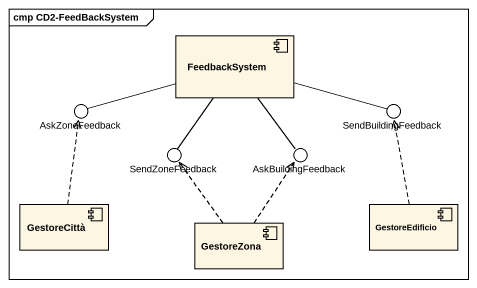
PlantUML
@startuml
mainframe cmp CD2-FeedBackSystem
component FeedbackSystem
() AskZoneFeedback
() SendBuildingFeedback
() SendZoneFeedback
() AskBuildingFeedback
component GestoreCittà
component GestoreZona
component GestoreEdificio
FeedbackSystem -left- AskZoneFeedback
FeedbackSystem -right- SendBuildingFeedback
FeedbackSystem -- SendZoneFeedback
FeedbackSystem -- AskBuildingFeedback
GestoreCittà .up.> AskZoneFeedback
GestoreZona .up.> SendZoneFeedback
GestoreZona .up.> AskBuildingFeedback
GestoreEdificio .up.> SendBuildingFeedback
@enduml
